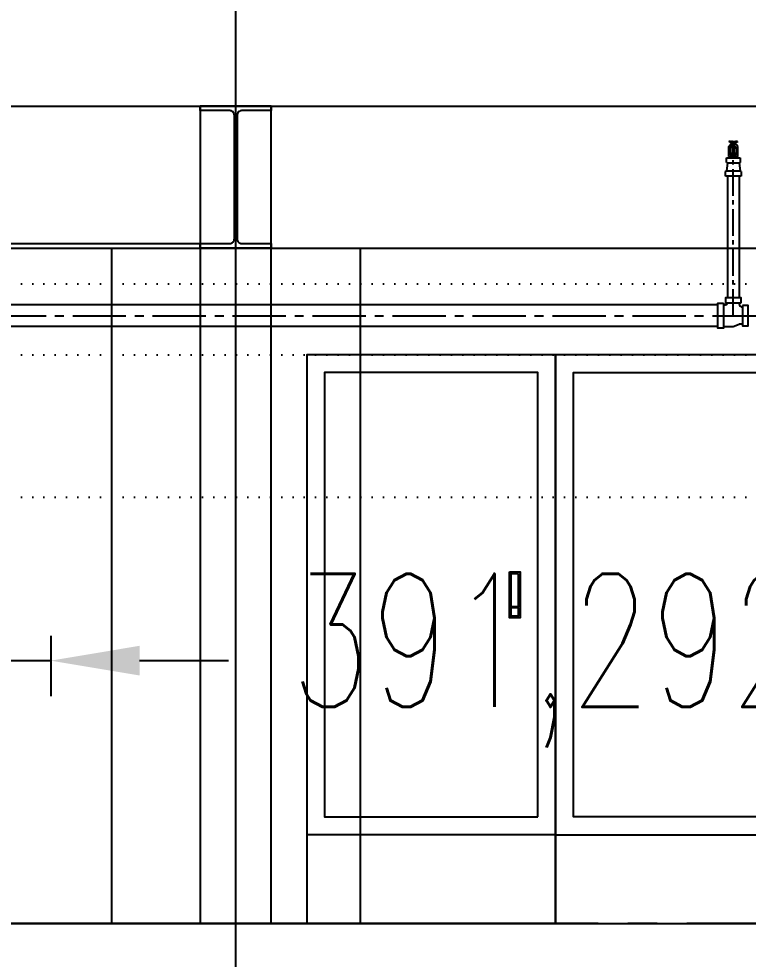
# Model space of a CAD drawing. Header units: millimetres. Extents: x -32710 to 654186, y -254124 to 420220.
# Drawn here: x 238589 to 240642, y 393850 to 396495 of the extents above; entities that cross this region are included whole.
import ezdxf
from ezdxf.enums import TextEntityAlignment as Align

# ---------------------------------------------------------------- set-up
doc = ezdxf.new("R2010")
doc.units = ezdxf.units.MM
doc.header["$LTSCALE"] = 1000
for name, pattern in [('CENTER2', [1.125, 0.75, -0.125, 0.125, -0.125]), ('DOT2', [3.175, 0, -3.175]), ('TPH12-SEC-@E$0$CENTERK5', [6.916, 6.667, -0.083, 0.083, -0.083])]:
    doc.linetypes.add(name, pattern=pattern)
for name, color, linetype in [('0-LEVEL LINE', 4, 'DOT2'), ('e-eq-SWB', 130, 'Continuous'), ('FS-EQ', 10, 'Continuous'), ('FS-LINE', 10, 'Continuous'), ('S-BEAM', 252, 'Continuous'), ('TPH12-SEC-@E$0$H-SIN', 252, 'TPH12-SEC-@E$0$CENTERK5'), ('TPH12-SEC-@E$0$KABE1', 252, 'Continuous'), ('TPH12-SEC-@E$0$STEEL2', 252, 'Continuous'), ('TPH12-SEC-@E$0$STEEL3', 252, 'Continuous')]:
    doc.layers.add(name, color=color, linetype=linetype)
doc.styles.add('aa-txt', font='simplex.shx', dxfattribs={"width": 0.7, "bigfont": 'chineset.shx'})
doc.styles.add('ROMAND', font='romand')
doc.dimstyles.new('adim-1500', dxfattribs={"dimscale": 1000, "dimtxt": 0.375, "dimasz": 0.25, "dimexe": 0.1, "dimexo": 0.5, "dimgap": 0.15, "dimtad": 0, "dimdec": 4, "dimtxsty": 'aa-txt', "dimcen": 3.75, "dimclrd": 3, "dimclre": 3, "dimclrt": 256, "dimadec": 0, "dimazin": 0, "dimtfac": 1, "dimtdec": 4, "dimtmove": 0, "dimatfit": 3, "dimfxl": 0.1, "dimarcsym": 0})

# ---------------------------------------------------------------- blocks, each defined once
blk = doc.blocks.new('TPH12-SEC-@E')
at = {"layer": 'TPH12-SEC-@E$0$H-SIN'}
for p, q in [((239200, 377500), (239200, 414000)), ((274800, 393950), (45200, 393950))]:
    blk.add_line(p, q, dxfattribs=at)
at = {"layer": 'TPH12-SEC-@E$0$KABE1'}
blk.add_line((47650, 393950), (272350, 393950), dxfattribs=at)
at = {"layer": 'TPH12-SEC-@E$0$STEEL2'}
blk.add_lwpolyline([(239100, 396250), (239300, 396250), (239300, 396237), (239217, 396237, 0.414214), (239204, 396224), (239204, 395876, 0.414214), (239217, 395863), (239300, 395863), (239300, 395850), (239100, 395850), (239100, 395863), (239183, 395863, 0.414214), (239196, 395876), (239196, 396224, 0.414214), (239183, 396237), (239100, 396237)], format="xyb", close=True, dxfattribs=at)
at = {"layer": 'TPH12-SEC-@E$0$STEEL3'}
for p, q in [((180210, 396250), (272340, 396250)), ((230800, 395850), (239200, 395850)), ((238850, 395850), (238850, 393950)), ((239200, 395850), (247600, 395850)), ((239550, 395850), (239550, 393950))]:
    blk.add_line(p, q, dxfattribs=at)
blk.add_lwpolyline([(239100, 393950), (239300, 393950), (239300, 396250), (239100, 396250)], close=True, dxfattribs=at)
blk = doc.blocks.new('SWB-L20-fb')
at = {"layer": 'e-eq-SWB'}
for q in [(-700, 250), (2000, 250)]:
    blk.add_line((0, 250), q, dxfattribs=at)
for points in [[(0, 1600), (-700, 1600), (-700, 0), (0, 0)], [(2000, 1600), (0, 1600), (0, 0), (2000, 0)], [(-50, 300), (-50, 1550), (-650, 1550), (-650, 300)], [(-130, 990), (-100, 990), (-100, 860), (-130, 860)], [(-105, 985), (-105, 891), (-125, 891), (-125, 985)], [(950, 990), (920, 990), (920, 860), (950, 860)], [(925, 985), (925, 891), (945, 891), (945, 985)], [(1080, 990), (1050, 990), (1050, 860), (1080, 860)], [(1055, 985), (1055, 891), (1075, 891), (1075, 985)], [(-105, 889), (-105, 865), (-125, 865), (-125, 889)], [(925, 889), (925, 865), (945, 865), (945, 889)], [(1055, 889), (1055, 865), (1075, 865), (1075, 889)]]:
    blk.add_lwpolyline(points, close=True, dxfattribs=at)
blk.add_lwpolyline([(1000, 300), (50, 300), (50, 1550), (1000, 1550), (1000, 300), (1950, 300), (1950, 1550), (1000, 1550)], dxfattribs=at)
at = {"layer": 'e-eq-SWB', "style": 'aa-txt', "width": 0.55}
blk.add_text('SWB', height=150, dxfattribs=at).set_placement((1000, 25), align=Align.CENTER)
blk = doc.blocks.new('SP-H-1')
at = {"layer": 'FS-EQ'}
for p, q in [((-1.25, 5.5), (-1.25, 8.29)), ((-1.24, 8.35), (-0.45, 9.3)), ((-1.02, 6.2), (-1.24, 8.25)), ((-1.21, 9.66), (-1.21, 9.57)), ((-1.21, 9.66), (-1.13, 9.66)), ((-1.21, 9.57), (-1.13, 9.57)), ((-1.13, 9.66), (-1.13, 9.57)), ((-1.13, 9.63), (-1.13, 9.57)), ((-0.99, 9.62), (-0.77, 9.61)), ((-0.99, 9.62), (-0.99, 9.53)), ((-0.99, 9.53), (-0.77, 9.52)), ((-0.9, 8.07), (-0.9, 6.2)), ((-0.83, 9.7), (0.83, 9.7)), ((-0.3, 8.55), (-0.79, 7.9)), ((-0.77, 9.61), (-0.77, 9.52)), ((-0.62, 9.61), (-0.35, 9.61)), ((-0.62, 9.61), (-0.62, 9.52)), ((-0.62, 9.52), (-0.35, 9.52)), ((-0.35, 9.61), (-0.35, 9.52)), ((-0.32, 8.6), (0.32, 8.6)), ((-0.3, 8.55), (0.3, 8.55)), ((-0.25, 8.16), (-0.25, 6.4)), ((-0.14, 9.6), (-0.13, 9.66)), ((-0.14, 9.61), (0.14, 9.61)), ((-0.14, 9.61), (-0.14, 9.52)), ((-0.14, 9.52), (0.14, 9.52)), ((0.14, 9.6), (0.13, 9.66)), ((0.14, 9.61), (0.14, 9.52)), ((0.25, 8.16), (0.25, 6.4)), ((0.3, 8.55), (0.79, 7.9)), ((0.35, 9.61), (0.35, 9.52)), ((0.62, 9.61), (0.35, 9.61)), ((0.62, 9.52), (0.35, 9.52)), ((1.24, 8.35), (0.45, 9.3)), ((0.62, 9.61), (0.62, 9.52)), ((0.99, 9.62), (0.77, 9.61)), ((0.77, 9.61), (0.77, 9.52)), ((0.99, 9.53), (0.77, 9.52)), ((0.9, 8.1), (0.9, 6.2)), ((0.99, 9.62), (0.99, 9.53)), ((1.03, 6.2), (1.24, 8.25)), ((1.13, 9.66), (1.13, 9.57)), ((1.22, 9.66), (1.13, 9.66)), ((1.13, 9.63), (1.13, 9.57)), ((1.22, 9.57), (1.13, 9.57)), ((1.22, 9.66), (1.22, 9.57)), ((1.22, 9.6), (1.22, 9.57)), ((1.25, 5.5), (1.25, 8.29)), ((-1.25, 5.5), (1.25, 5.5)), ((-1.02, 6.2), (1.03, 6.2)), ((-0.6, 5.5), (-0.6, 6.4)), ((-0.6, 6.4), (0.6, 6.4)), ((0.6, 5.5), (0.6, 6.4)), ((-1.9, 5.1), (1.9, 5.1))]:
    blk.add_line(p, q, dxfattribs=at)
for centre, radius, start, end in [((-1.11, 8.29), 0.139, 157.0298, 197.1193), ((-0.93, 8.75), 0.955, 84.0829, 107.6622), ((-0.92, 9.1), 0.592, 87.634, 110.8646), ((-0.74, 9.01), 0.681, 107.7143, 125.0736), ((-0.75, 9.26), 0.433, 91.8537, 123.1257), ((-0.83, 9.35), 0.347, 78.6251, 99.8563), ((-0.49, 9.38), 0.315, 104.4487, 153.9759), ((-0.6, 9.46), 0.226, 88.1263, 139.7268), ((-0.46, 9.49), 0.204, 100.0382, 141.9173), ((-0.56, 8.91), 0.784, 84.9677, 92.2638), ((2.27, 9.44), 2.72, 178.7323, 199.1653), ((-0.26, 9.6), 0.0861, 105.0543, 169.5675), ((-0.09, 9.48), 0.262, 131.7568, 170.5499), ((-0.23, 9.53), 0.161, 53.7998, 110.9693), ((-0.21, 9.56), 0.123, 53.4161, 115.819), ((0, 8.12), 0.254, 10.4828, 169.5172), ((-0.03, 8.43), 0.184, 139.0501, 221.9684), ((0.23, 9.53), 0.161, 69.0307, 126.2002), ((0.21, 9.56), 0.123, 64.181, 126.5839), ((0.03, 8.43), 0.184, 318.6569, 40.9499), ((0.09, 9.48), 0.262, 9.4501, 48.2432), ((0.26, 9.6), 0.0861, 10.4325, 74.9457), ((-2.27, 9.44), 2.72, 340.8347, 1.2677), ((0.56, 8.91), 0.784, 87.7362, 95.0323), ((0.46, 9.49), 0.204, 38.0827, 79.9618), ((0.49, 9.38), 0.315, 26.0241, 75.5513), ((0.6, 9.46), 0.226, 40.2732, 91.8737), ((0.83, 9.35), 0.347, 80.1437, 101.3749), ((0.75, 9.26), 0.433, 56.8743, 88.1463), ((0.93, 8.75), 0.955, 72.3378, 95.9171), ((0.92, 9.1), 0.592, 69.1354, 92.366), ((0.74, 9.01), 0.681, 54.9264, 72.2857), ((1.11, 8.29), 0.139, 342.8807, 22.9702), ((-1.24, 5.27), 0.303, 326.9119, 50.7686), ((-0.51, 7.64), 0.388, 136.5249, 182.9908), ((0.51, 7.64), 0.388, 357.0092, 43.4751), ((1.33, 5.25), 0.371, 138.0713, 204.2482)]:
    blk.add_arc(centre, radius, start, end, dxfattribs=at)
at = {"layer": 'FS-LINE'}
for p, q in [((-1.65, 3.6), (-1.95, 1.5)), ((-1.9, 3.85), (-1.9, 5.1)), ((-1.9, 5.1), (1.9, 5.1)), ((-1.9, 3.85), (-1.65, 3.6)), ((1.9, 3.85), (1.65, 3.6)), ((1.65, 3.6), (1.95, 1.5)), ((1.9, 5.1), (1.9, 3.85)), ((-2.2, 1.25), (-1.95, 1.5)), ((-2.2, 0), (-2.2, 1.25)), ((2.2, 0), (-2.2, 0)), ((2.2, 1.25), (1.95, 1.5)), ((2.2, 1.25), (2.2, 0))]:
    blk.add_line(p, q, dxfattribs=at)
for points in [[(1.65, 3.6), (-1.65, 3.6)], [(-1.95, 1.5), (1.95, 1.5)]]:
    blk.add_lwpolyline(points, dxfattribs=at)
at = {"layer": 'FS-EQ', "style": 'ROMAND'}
blk.add_text('V27', height=0.35, rotation=180, dxfattribs=at).set_placement((0.01, 5.84), align=Align.MIDDLE)
blk = doc.blocks.new('FS-TR-50x40x25')
at = {"layer": 'FS-LINE'}
for p, q in [((-2.79, -2.11), (-2.18, -2.11)), ((1.67, -1.6), (1.67, -1.8)), ((0, -8.15), (1.67, -7.54)), ((2.59, -7.54), (1.67, -7.54)), ((-2.79, -8.15), (0, -8.15))]:
    blk.add_line(p, q, dxfattribs=at)
for points in [[(2.15, -1.6), (-2.15, -1.6), (-2.15, 0), (2.15, 0)], [(-2.79, -1.63), (-2.79, -8.63), (-4.39, -8.63), (-4.39, -1.63)], [(2.59, -2.24), (2.59, -8.02), (4.19, -8.02), (4.19, -2.24)]]:
    blk.add_lwpolyline(points, close=True, dxfattribs=at)
for centre, radius, start, end in [((-2.18, -1.6), 0.514, 270, 0), ((2.59, -1.8), 0.92, 180, 270)]:
    blk.add_arc(centre, radius, start, end, dxfattribs=at)
blk = doc.blocks.new('*D122')
at = {"color": 3, "lineweight": -2, "transparency": 16777216}
for p, q in [((238287.8, 394759.5), (238287.8, 394589.8)), ((238679.1, 394759.5), (238679.1, 394589.8)), ((238037.8, 394689.8), (237787.8, 394689.8)), ((238287.8, 394689.8), (238679.1, 394689.8)), ((238929.1, 394689.8), (239179.1, 394689.8))]:
    blk.add_line(p, q, dxfattribs=at)
at = {"color": 3, "transparency": 16777216}
for points in [[(238037.8, 394731.5), (238037.8, 394648.1), (238287.8, 394689.8)], [(238929.1, 394731.5), (238929.1, 394648.1), (238679.1, 394689.8)]]:
    blk.add_solid(points, dxfattribs=at)
at = {"layer": 'DEFPOINTS', "color": 0, "transparency": 16777216}
for p in [(238287.8, 395259.5), (238679.1, 395259.5), (238679.1, 394689.8)]:
    blk.add_point(p, dxfattribs=at)
at = {"transparency": 16777216, "insert": (240197.8, 394689.8), "char_height": 375, "attachment_point": 5, "style": 'aa-txt'}
blk.add_mtext('391,2929', dxfattribs=at)

msp = doc.modelspace()

# ---------------------------------------------------------------- linework, layer by layer
at = {"layer": '0-LEVEL LINE', "ltscale": 0.01}
for p, q in [((205600, 395750), (272844.5, 395750)), ((205600, 395550), (273010, 395550)), ((205600, 395150), (272800, 395150))]:
    msp.add_line(p, q, dxfattribs=at)
at = {"layer": 'FS-LINE', "color": 1, "linetype": 'CENTER2', "ltscale": 0.1}
msp.add_line((240600, 395660.1625), (240600, 396150), dxfattribs=at)
at = {"layer": 'FS-LINE'}
for p, q in [((240583.2995, 396053), (240583.2995, 395711.4625)), ((240616.7005, 396053), (240616.7005, 395711.4625)), ((240556.1, 395690.325), (237843.9, 395690.325)), ((240556.1, 395630), (237843.9, 395630))]:
    msp.add_line(p, q, dxfattribs=at)
at = {"layer": 'FS-LINE', "color": 1, "linetype": 'CENTER2', "ltscale": 0.2}
msp.add_line((230416, 395660.1625), (254600, 395660.1625), dxfattribs=at)
at = {"layer": 'S-BEAM'}
msp.add_line((236500, 395863), (239100, 395863), dxfattribs=at)

# ---------------------------------------------------------------- block references
msp.add_blockref('TPH12-SEC-@E', (0, 0))
at = {"layer": 'e-eq-SWB'}
msp.add_blockref('SWB-L20-fb', (240100, 393950), dxfattribs=at)
at = {"layer": 'FS-LINE', "xscale": 10, "yscale": 10, "zscale": 10}
for name, p in [('SP-H-1', (240600, 396053)), ('FS-TR-50x40x25', (240600, 395711.4625))]:
    msp.add_blockref(name, p, dxfattribs=at)

# ---------------------------------------------------------------- dimensions: what is measured, and where the dimension line sits
dim = msp.add_linear_dim(base=(238679.0583, 394689.80147), p1=(238287.76539, 395259.5375), p2=(238679.0583, 395259.5375), dimstyle='adim-1500')
dim.commit()
dim.dimension.update_dxf_attribs({"geometry": '*D122', "text_midpoint": (240197.8083, 394689.80147)})

doc.saveas('drawing.dxf')
